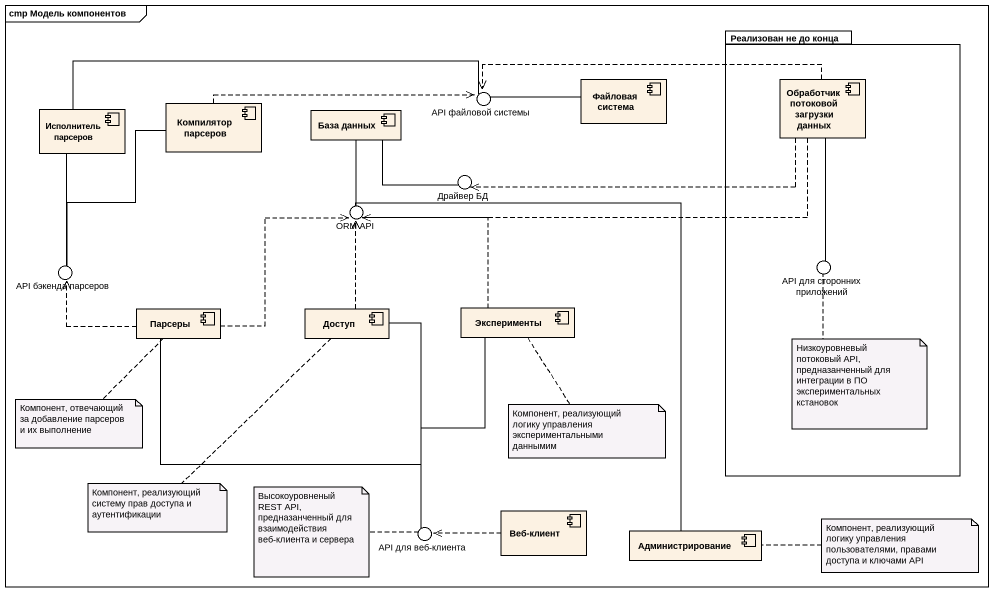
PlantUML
@startuml
mainframe cmp Модель компонентов
package "Реализован не до конца" as Реализован_не_до_конца {
  component "Обработчик потоковой загрузки данных" as Обработчик_потоковой
}
component "Исполнитель парсеров" as Исполнитель_парсеров
component "Компилятор парсеров" as Компилятор_парсеров
component "База данных" as База_данных
() "API файловой системы" as API_файловой_системы
component "Файловая система" as Файловая_система
() "Драйвер БД" as Драйвер_БД
() "ORM API" as ORM_API
() "API бэкенда парсеров" as API_бэкенда_парсеров
() "API для сторонних приложений" as API_для_сторонних_приложений
component Парсеры
component Доступ
component Эксперименты
() "API для веб-клиента" as API_для_веб_клиента
component "Веб-клиент" as Веб_клиент
component Администрирование
Реализован_не_до_конца -- API_для_сторонних_приложений
Компилятор_парсеров .right.> API_файловой_системы
Компилятор_парсеров -- API_бэкенда_парсеров
База_данных -right- Драйвер_БД
База_данных -- ORM_API
API_файловой_системы -left- Исполнитель_парсеров
Файловая_система -left- API_файловой_системы
Обработчик_потоковой .left.> API_файловой_системы
Обработчик_потоковой .left.> Драйвер_БД
Обработчик_потоковой .left.> ORM_API
Обработчик_потоковой -- API_для_сторонних_приложений
ORM_API -- Администрирование
API_бэкенда_парсеров -up- Исполнитель_парсеров
Парсеры .up.> ORM_API
Парсеры .left.> API_бэкенда_парсеров
Парсеры -- API_для_веб_клиента
Доступ .up.> ORM_API
Доступ -- API_для_веб_клиента
Эксперименты .up.> ORM_API
Эксперименты -- API_для_веб_клиента
Веб_клиент .left.> API_для_веб_клиента
note bottom of API_для_сторонних_приложений : Низкоуровневый потоковый API, предназанченный для интеграции в ПО экспериментальных кстановок
note bottom of Парсеры : Компонент, отвечающий за добавление парсеров и их выполнение
note bottom of Эксперименты : Компонент, реализующий логику управления экспериментальными даннымим
note bottom of Доступ : Компонент, реализующий систему прав доступа и аутентификации
note left of API_для_веб_клиента : Высокоуровненый REST API, предназанченный для взаимодействия веб-клиента и сервера
note right of Администрирование : Компонент, реализующий логику управления пользователями, правами доступа и ключами API
@enduml
